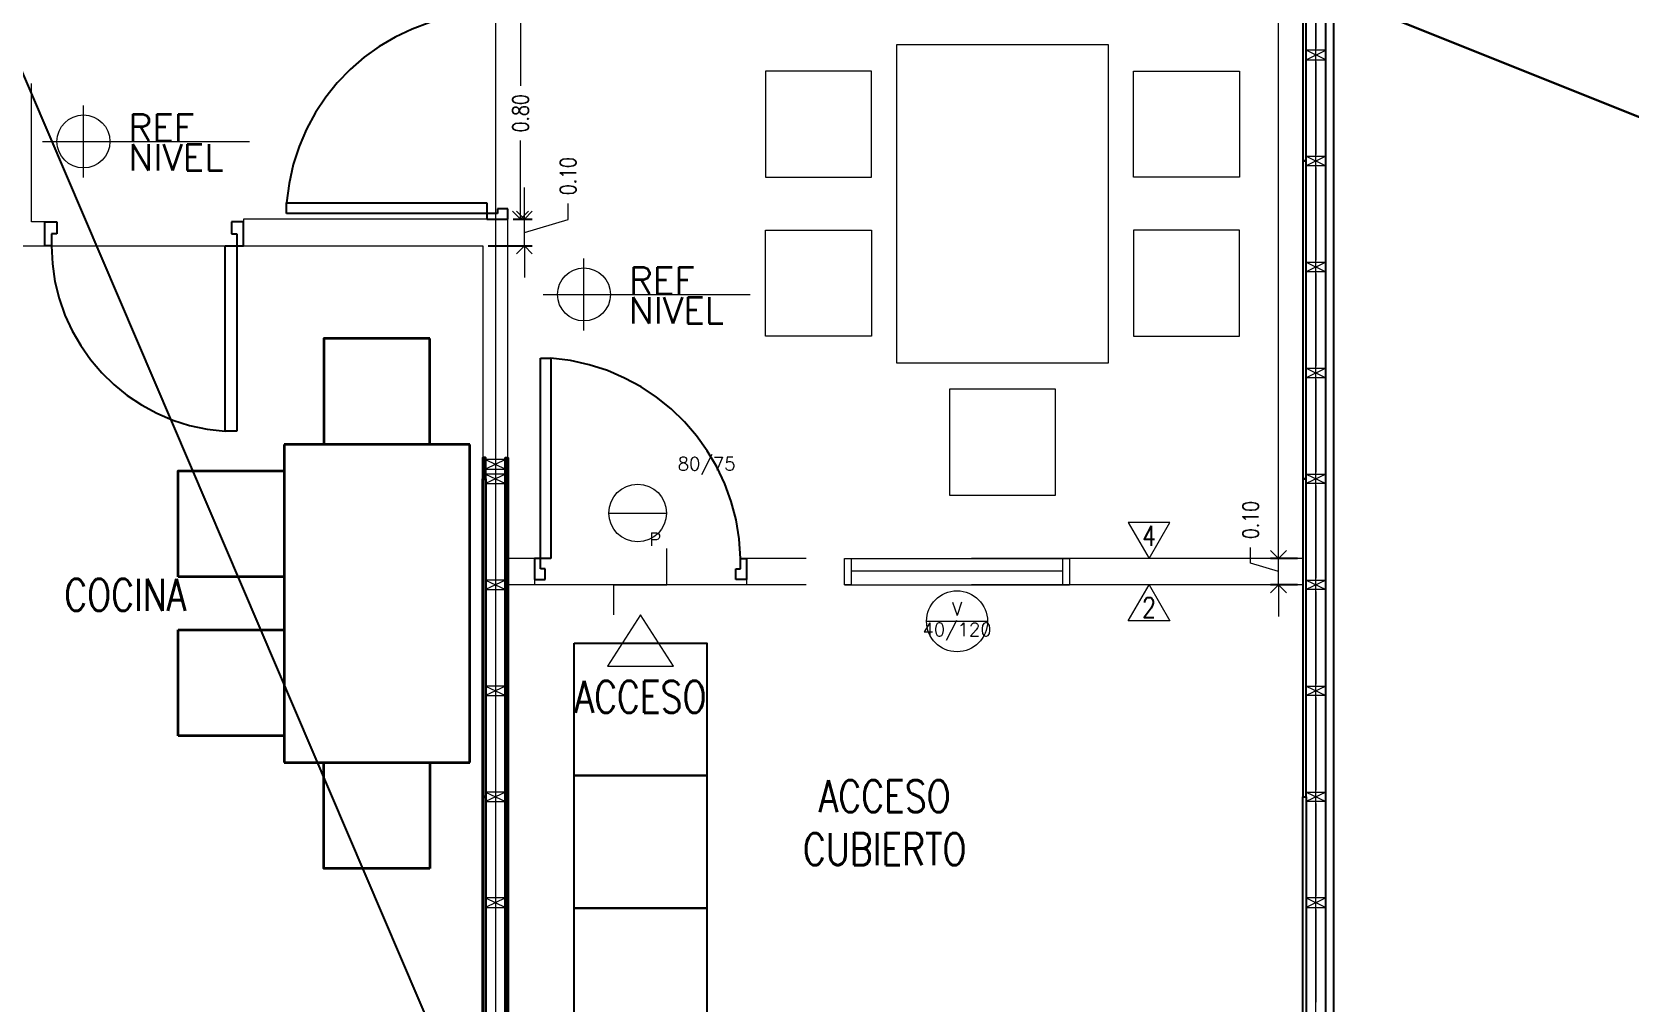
# Model space of a CAD drawing. Header units: metres. Extents: x -5.2 to 15.5, y -10.3 to 8.3.
# Drawn here: x -1.84 to 4.19, y -3.52 to 0.15 of the extents above; entities that cross this region are included whole.
import ezdxf
from ezdxf import colors
from ezdxf.entities.mleader import LeaderData, LeaderLine
from ezdxf.enums import TextEntityAlignment as Align
from ezdxf.math import Vec2, Vec3

# ---------------------------------------------------------------- set-up
doc = ezdxf.new("R2010")
doc.units = ezdxf.units.M
doc.header["$LTSCALE"] = 5
doc.header["$MEASUREMENT"] = 0
doc.linetypes.add('CENTER', pattern=[2, 1.25, -0.25, 0.25, -0.25])
doc.linetypes.add('HIDDEN', pattern=[0.375, 0.25, -0.125])
doc.layers.get('0').update_dxf_attribs({"color": 30})
doc.layers.get('DEFPOINTS').update_dxf_attribs({"color": 210})
for name, color, linetype, lineweight in [('A-ANNO-DIMS', 3, 'Continuous', 18), ('A-ANNO-SYMB', 3, 'Continuous', 18), ('A-ANNO-TEXT', 3, 'Continuous', 18), ('A-DETL-MCUT', 4, 'Continuous', 25), ('A-DOOR-FULL', 4, 'Continuous', 25), ('A-DOOR-SYMB', 3, 'Continuous', 18), ('A-ELEV-MBE1', 7, 'Continuous', 35), ('A-ELEV-MBE2', 4, 'Continuous', 25), ('A-ELEV-OVHD', 3, 'HIDDEN', 18), ('A-FLOR-PATT', 8, 'Continuous', 18), ('A-SECT-MCUT', 7, 'Continuous', 35), ('A-WALL-PATT', 8, 'Continuous', 18), ('A-WALL-STUD', 3, 'Continuous', 18)]:
    doc.layers.add(name, color=color, linetype=linetype, lineweight=lineweight)
doc.styles.add('E-ROMANS', font='romans.shx', dxfattribs={"width": 0.8})
doc.styles.get("Standard").update_dxf_attribs({"font": 'arial.ttf'})
doc.dimstyles.new('E-0050_ARW_12', dxfattribs={"dimscale": 0.001, "dimtxt": 60, "dimasz": 60, "dimexe": 30, "dimexo": 20, "dimgap": 30, "dimtad": 0, "dimzin": 0, "dimdsep": 46, "dimtxsty": 'E-ROMANS', "dimblk": 'OPEN90', "dimcen": 30, "dimclrd": 256, "dimclre": 256, "dimclrt": 256, "dimadec": 0, "dimazin": 0, "dimtfac": 1, "dimtmove": 1, "dimatfit": 3, "dimldrblk": 'OPEN90', "dimfxl": 1, "dimtfill": 1, "dimtolj": 1, "dimtzin": 0, "dimlwd": -1, "dimarcsym": 0})

# ---------------------------------------------------------------- blocks, each defined once
blk = doc.blocks.new('_Open90')
at = {"color": 0, "linetype": 'ByBlock', "lineweight": -2}
for p, q in [((-0.5, 0.5), (0, 0)), ((0, 0), (-1, 0)), ((0, 0), (-0.5, -0.5))]:
    blk.add_line(p, q, dxfattribs=at)
blk = doc.blocks.new('*D66')
at = {"layer": 'A-ANNO-DIMS', "transparency": 16777216}
for p, q in [((2.8602, -1.78), (2.8602, -1.72)), ((2.7552, -1.8585), (2.7552, -1.7985)), ((2.8602, -1.89), (2.7552, -1.8585)), ((2.8602, -1.94), (2.8602, -1.84)), ((2.8602, -1.94), (2.8602, -1.84)), ((2.8602, -2), (2.8602, -2.06))]:
    blk.add_line(p, q, dxfattribs=at)
at = {"layer": 'A-ANNO-DIMS', "lineweight": -2, "transparency": 16777216}
for p, q in [((2.9322, -1.84), (2.8302, -1.84)), ((2.9322, -1.94), (2.8302, -1.94))]:
    blk.add_line(p, q, dxfattribs=at)
at = {"layer": 'DEFPOINTS', "color": 0, "transparency": 16777216}
for p in [(2.8602, -1.84), (2.9522, -1.84), (2.9522, -1.94)]:
    blk.add_point(p, dxfattribs=at)
at = {"layer": 'A-ANNO-DIMS', "transparency": 16777216, "xscale": 0.06, "yscale": 0.06, "zscale": 0.06, "rotation": 90}
blk.add_blockref('_Open90', (2.8602, -1.94), dxfattribs=at)
at = {"layer": 'A-ANNO-DIMS', "transparency": 16777216, "insert": (2.7552, -1.6954), "char_height": 0.06, "attachment_point": 5, "rotation": 90, "style": 'E-ROMANS', "bg_fill": 3, "box_fill_scale": 1.25, "bg_fill_color": 256, "bg_fill_true_color": 13158600, "bg_fill_transparency": 0}
blk.add_mtext('\\A1;0.10', dxfattribs=at)
at = {"layer": 'A-ANNO-DIMS', "transparency": 16777216, "xscale": 0.06, "yscale": 0.06, "zscale": 0.06, "rotation": 270}
blk.add_blockref('_Open90', (2.8602, -1.84), dxfattribs=at)
blk = doc.blocks.new('*D67')
at = {"layer": 'A-ANNO-DIMS', "lineweight": -2, "transparency": 16777216}
for p, q in [((2.9322, 2.948), (2.8302, 2.948)), ((2.9322, -1.84), (2.8302, -1.84))]:
    blk.add_line(p, q, dxfattribs=at)
at = {"layer": 'A-ANNO-DIMS', "transparency": 16777216}
for p, q in [((2.8602, 2.888), (2.8602, 0.656)), ((2.8602, -1.78), (2.8602, 0.452))]:
    blk.add_line(p, q, dxfattribs=at)
at = {"layer": 'DEFPOINTS', "color": 0, "transparency": 16777216}
for p in [(2.8602, 2.948), (2.9522, 2.948), (2.9522, -1.84)]:
    blk.add_point(p, dxfattribs=at)
at = {"layer": 'A-ANNO-DIMS', "transparency": 16777216, "xscale": 0.06, "yscale": 0.06, "zscale": 0.06}
for p, rotation in [((2.8602, 2.948), 90), ((2.8602, -1.84), 270)]:
    blk.add_blockref('_Open90', p, dxfattribs=dict(at, rotation=rotation))
at = {"layer": 'A-ANNO-DIMS', "transparency": 16777216, "insert": (2.8602, 0.554), "char_height": 0.06, "attachment_point": 5, "rotation": 90, "style": 'E-ROMANS', "bg_fill": 3, "box_fill_scale": 1.25, "bg_fill_color": 256, "bg_fill_true_color": 13158600, "bg_fill_transparency": 0}
blk.add_mtext('\\A1;4.79', dxfattribs=at)
blk = doc.blocks.new('*D71')
at = {"layer": 'A-ANNO-DIMS', "transparency": 16777216}
for p, q in [((0.014, -0.5), (0.014, -0.44)), ((0.179, -0.5605), (0.179, -0.5005)), ((0.014, -0.66), (0.014, -0.56)), ((0.014, -0.66), (0.014, -0.56)), ((0.014, -0.61), (0.179, -0.5605)), ((0.014, -0.72), (0.014, -0.78))]:
    blk.add_line(p, q, dxfattribs=at)
at = {"layer": 'A-ANNO-DIMS', "lineweight": -2, "transparency": 16777216}
for p, q in [((-0.0278, -0.56), (0.044, -0.56)), ((-0.1228, -0.66), (0.044, -0.66))]:
    blk.add_line(p, q, dxfattribs=at)
at = {"layer": 'DEFPOINTS', "color": 0, "transparency": 16777216}
for p in [(-0.0478, -0.56), (0.014, -0.56), (-0.1428, -0.66)]:
    blk.add_point(p, dxfattribs=at)
at = {"layer": 'A-ANNO-DIMS', "transparency": 16777216, "xscale": 0.06, "yscale": 0.06, "zscale": 0.06}
for p, rotation in [((0.014, -0.56), 270), ((0.014, -0.66), 90)]:
    blk.add_blockref('_Open90', p, dxfattribs=dict(at, rotation=rotation))
at = {"layer": 'A-ANNO-DIMS', "transparency": 16777216, "insert": (0.179, -0.3974), "char_height": 0.06, "attachment_point": 5, "rotation": 90, "style": 'E-ROMANS', "bg_fill": 3, "box_fill_scale": 1.25, "bg_fill_color": 256, "bg_fill_true_color": 13158600, "bg_fill_transparency": 0}
blk.add_mtext('\\A1;0.10', dxfattribs=at)
blk = doc.blocks.new('*D72')
at = {"layer": 'A-ANNO-DIMS', "lineweight": -2, "transparency": 16777216}
for p, q in [((-0.0278, 0.24), (0.0297, 0.24)), ((-0.0278, -0.56), (0.0297, -0.56))]:
    blk.add_line(p, q, dxfattribs=at)
at = {"layer": 'A-ANNO-DIMS', "transparency": 16777216}
for p, q in [((-0.0003, 0.18), (-0.0003, -0.0569)), ((-0.0003, -0.5), (-0.0003, -0.2631))]:
    blk.add_line(p, q, dxfattribs=at)
at = {"layer": 'DEFPOINTS', "color": 0, "transparency": 16777216}
for p in [(-0.0478, 0.24), (-0.0003, 0.24), (-0.0478, -0.56)]:
    blk.add_point(p, dxfattribs=at)
at = {"layer": 'A-ANNO-DIMS', "transparency": 16777216, "xscale": 0.06, "yscale": 0.06, "zscale": 0.06}
for p, rotation in [((-0.0003, 0.24), 90), ((-0.0003, -0.56), 270)]:
    blk.add_blockref('_Open90', p, dxfattribs=dict(at, rotation=rotation))
at = {"layer": 'A-ANNO-DIMS', "transparency": 16777216, "insert": (-0.0003, -0.16), "char_height": 0.06, "attachment_point": 5, "rotation": 90, "style": 'E-ROMANS', "bg_fill": 3, "box_fill_scale": 1.25, "bg_fill_color": 256, "bg_fill_true_color": 13158600, "bg_fill_transparency": 0}
blk.add_mtext('\\A1;0.80', dxfattribs=at)

msp = doc.modelspace()

# ---------------------------------------------------------------- linework, layer by layer
at = {"layer": 'A-ANNO-SYMB'}
for p, q in [((-0.09531, 6.01879), (-0.09531, -5.25462)), ((3.0017, -5.2546), (3.0017, 6.0188)), ((-1.65032, -0.40218), (-1.65032, -0.13044)), ((-1.8048, -0.26631), (-1.02368, -0.26631)), ((0.0845, -0.84384), (0.86562, -0.84384))]:
    msp.add_line(p, q, dxfattribs=at)
msp.add_lwpolyline([(0.35219, -2.05258), (0.35219, -1.94), (0.55219, -1.94), (0.55219, -1.80258)], dxfattribs=at)
msp.add_circle((-1.65032, -0.26631), 0.1, dxfattribs=at)
at = {"layer": 'A-ANNO-TEXT'}
for points in [[(2.37171, -1.841), (2.45015, -1.70514), (2.29327, -1.70514)], [(2.37171, -1.94), (2.45015, -2.07586), (2.29327, -2.07586)]]:
    msp.add_lwpolyline(points, close=True, dxfattribs=at)
msp.add_lwpolyline([(0.32718, -2.24649), (0.57719, -2.24649), (0.45219, -2.0534), (0.32718, -2.24649)], dxfattribs=at)
at = {"layer": 'A-DETL-MCUT'}
for points in [[(2.96419, -0.34), (2.96419, 0.86), (2.95219, 0.86), (2.95219, -0.34)], [(2.96419, -1.54), (2.96419, -0.34), (2.95219, -0.34), (2.95219, -1.54)], [(2.96419, -2.74), (2.96419, -1.54), (2.95219, -1.54), (2.95219, -2.74)], [(2.95219, -3.94), (2.95219, -2.74), (2.96419, -2.74), (2.96419, -3.94)]]:
    msp.add_lwpolyline(points, close=True, dxfattribs=at)
at = {"layer": 'A-DOOR-FULL', "linetype": 'CENTER'}
for points in [[(-1.77081, -0.66001), (-1.79581, -0.66001), (-1.79581, -0.57001), (-1.75081, -0.57001), (-1.75081, -0.61501), (-1.77081, -0.61501), (-1.77081, -0.66001)], [(-1.07081, -0.66001), (-1.04581, -0.66001), (-1.04581, -0.57001), (-1.09081, -0.57001), (-1.09081, -0.61501), (-1.07081, -0.61501), (-1.07081, -0.66001)], [(-1.11581, -1.36001), (-1.11581, -0.66001), (-1.07081, -0.66001), (-1.07081, -1.36001), (-1.11581, -1.36001)], [(0.11441, -1.08444), (0.11441, -1.84), (0.07441, -1.84), (0.07441, -1.08444), (0.11441, -1.08444)], [(0.07441, -1.84), (0.05219, -1.84), (0.05219, -1.92), (0.09219, -1.92), (0.09219, -1.88), (0.07441, -1.88), (0.07441, -1.84)], [(0.82996, -1.84), (0.85219, -1.84), (0.85219, -1.92), (0.81219, -1.92), (0.81219, -1.88), (0.82996, -1.88), (0.82996, -1.84)]]:
    msp.add_lwpolyline(points, dxfattribs=at)
for centre, radius, start, end in [((-1.06813, -0.65895), 0.70268, 180.086435, 266.109339), ((0.05487, -1.85745), 0.77529, 1.28964, 85.595345)]:
    msp.add_arc(centre, radius, start, end, dxfattribs=at)
at = {"layer": 'A-DOOR-SYMB'}
for points in [[(0.33296, -1.6689), (0.55046, -1.6689)], [(1.53201, -2.07756), (1.76201, -2.07756)]]:
    msp.add_lwpolyline(points, dxfattribs=at)
for centre, radius in [((0.44171, -1.6689), 0.10875), ((1.64701, -2.07756), 0.115)]:
    msp.add_circle(centre, radius, dxfattribs=at)
at = {"layer": 'A-ELEV-MBE1'}
for p, q in [((-0.34239, -1.41017), (-0.34239, -1.01017)), ((-0.19239, -1.41017), (-0.89239, -1.41017)), ((-0.89239, -1.41017), (-0.89239, -2.61017)), ((-0.19239, -2.61017), (-0.19239, -1.41017)), ((-0.89239, -1.91017), (-1.29239, -1.91017)), ((-1.29239, -2.51017), (-1.29239, -2.11017)), ((-1.29239, -2.11017), (-0.89239, -2.11017)), ((-0.89239, -2.51017), (-1.29239, -2.51017)), ((-0.89239, -2.61017), (-0.19239, -2.61017)), ((-0.34239, -2.61017), (-0.34239, -3.01017))]:
    msp.add_line(p, q, dxfattribs=at)
for points in [[(-0.34239, -1.01017), (-0.74239, -1.01017), (-0.74239, -1.41017)], [(-1.29239, -1.91017), (-1.29239, -1.51017), (-0.89239, -1.51017)], [(-0.34239, -3.01017), (-0.74239, -3.01017), (-0.74239, -2.61017)]]:
    msp.add_lwpolyline(points, dxfattribs=at)
at = {"layer": 'A-ELEV-MBE2'}
for p, q in [((3.0392, -4.17799), (3.03919, 3.19802)), ((3.06924, -4.178), (3.06923, 3.19801))]:
    msp.add_line(p, q, dxfattribs=at)
for points in [[(0.20219, -2.16), (0.70219, -2.16), (0.70219, -2.66), (0.20219, -2.66), (0.20219, -2.16)], [(0.20219, -2.66), (0.70219, -2.66), (0.70219, -3.16), (0.20219, -3.16), (0.20219, -2.66)], [(0.20219, -3.16), (0.70219, -3.16), (0.70219, -3.66), (0.20219, -3.66), (0.20219, -3.16)]]:
    msp.add_lwpolyline(points, dxfattribs=at)
at = {"layer": 'A-ELEV-OVHD'}
for p, q in [((0.05219, -1.84), (-0.04781, -1.84)), ((0.05219, -1.84), (0.05219, -1.94)), ((2.95219, -1.84), (0.85219, -1.84)), ((0.85219, -1.84), (0.85219, -1.94)), ((1.222, -1.84), (2.072, -1.84)), ((1.24701, -1.8875), (2.0465, -1.8875)), ((0.05219, -1.94), (-0.04781, -1.94)), ((0.85219, -1.94), (0.05219, -1.94)), ((2.95219, -1.94), (0.85219, -1.94)), ((1.22201, -1.94), (2.072, -1.94))]:
    msp.add_line(p, q, dxfattribs=at)
for points in [[(2.21891, 0.09863), (1.41891, 0.09863), (1.41891, -1.10137), (2.21891, -1.10137)], [(1.32416, -0.00137), (0.92416, -0.00137), (0.92416, -0.40137), (1.32416, -0.40137)], [(2.31367, -0.00137), (2.71367, -0.00137), (2.71367, -0.40137), (2.31367, -0.40137)], [(1.32416, -1.00137), (0.92416, -1.00137), (0.92416, -0.60137), (1.32416, -0.60137)], [(2.31367, -1.00137), (2.71367, -1.00137), (2.71367, -0.60137), (2.31367, -0.60137)], [(1.61891, -1.60137), (2.01891, -1.60137), (2.01891, -1.20137), (1.61891, -1.20137)], [(1.222, -1.84), (1.247, -1.84), (1.24701, -1.94), (1.22201, -1.94)], [(2.047, -1.84), (2.072, -1.84), (2.072, -1.94), (2.047, -1.94)]]:
    msp.add_lwpolyline(points, close=True, dxfattribs=at)
for points in [[(-1.94581, -0.04702), (-1.94581, -0.66001), (-1.79581, -0.66001), (-1.79581, -0.57001), (-1.84581, -0.57001), (-1.84581, -0.047)], [(-1.04581, -0.56001), (-1.04581, -0.66001), (-0.14281, -0.66001), (-0.14281, -1.45499)], [(-0.04781, -1.45499), (-0.04781, -0.56001), (-1.04581, -0.56001)]]:
    msp.add_lwpolyline(points, dxfattribs=at)
at = {"layer": 'A-FLOR-PATT'}
msp.add_line((-1.79581, -0.66001), (-1.07081, -0.66001), dxfattribs=at)
at = {"layer": 'A-SECT-MCUT'}
for points in [[(-0.14281, -1.54), (-0.13281, -1.54), (-0.13281, -1.46), (-0.14281, -1.46)], [(-0.04781, -1.54), (-0.05781, -1.54), (-0.05781, -1.46), (-0.04781, -1.46)], [(-0.13281, -1.54), (-0.13281, -2.74), (-0.14281, -2.74), (-0.14281, -1.54)], [(-0.04781, -1.54), (-0.04781, -2.74), (-0.05781, -2.74), (-0.05781, -1.54)], [(-0.13281, -2.74), (-0.13281, -3.85499), (-0.14281, -3.85499), (-0.14281, -2.74)], [(-0.04781, -2.74), (-0.04781, -3.94), (-0.05781, -3.94), (-0.05781, -2.74)]]:
    msp.add_lwpolyline(points, close=True, dxfattribs=at)
at = {"layer": 'A-WALL-PATT', "ltscale": 0.1}
for p, q in [((3.00169, 0.435), (3.00169, 0.08489)), ((3.00169, 0.03489), (3.00169, -0.315)), ((3.0017, -0.365), (3.00169, -0.715)), ((3.00169, -0.765), (3.00169, -1.115)), ((3.00169, -1.165), (3.00169, -1.515)), ((-0.09531, -1.565), (-0.09531, -1.915)), ((3.00169, -1.565), (3.0017, -1.915)), ((-0.09531, -1.965), (-0.09531, -2.315)), ((3.00169, -1.965), (3.00169, -2.315)), ((-0.09531, -2.365), (-0.09531, -2.715)), ((3.00169, -2.365), (3.00169, -2.715)), ((-0.09531, -2.765), (-0.09531, -3.115)), ((3.00169, -2.765), (3.00169, -3.11499)), ((-0.09531, -3.165), (-0.09531, -3.515)), ((3.00169, -3.16499), (3.00169, -3.51499))]:
    msp.add_line(p, q, dxfattribs=at)
at = {"layer": 'A-WALL-STUD'}
for p, q in [((-0.05781, -1.467), (-0.13281, -1.503)), ((-0.13281, -1.467), (-0.05781, -1.503)), ((-0.05781, -1.522), (-0.13281, -1.558)), ((-0.13281, -1.522), (-0.05781, -1.558)), ((-0.05781, -1.922), (-0.13281, -1.958)), ((-0.13281, -1.922), (-0.05781, -1.958)), ((-0.05781, -2.322), (-0.13281, -2.358)), ((-0.13281, -2.322), (-0.05781, -2.358)), ((2.96419, -2.322), (3.03919, -2.358)), ((3.03919, -2.322), (2.96419, -2.358)), ((-0.05781, -2.722), (-0.13281, -2.758)), ((-0.13281, -2.722), (-0.05781, -2.758)), ((2.96419, -2.722), (3.03919, -2.758)), ((3.03919, -2.722), (2.96419, -2.758)), ((-0.05781, -3.122), (-0.13281, -3.158)), ((-0.13281, -3.122), (-0.05781, -3.158)), ((3.03919, -3.12199), (2.96419, -3.15799)), ((2.96419, -3.12199), (3.03919, -3.15799))]:
    msp.add_line(p, q, dxfattribs=at)
for points in [[(-0.05781, -1.467), (-0.13281, -1.467), (-0.13281, -1.503), (-0.05781, -1.503)], [(-0.05781, -1.522), (-0.13281, -1.522), (-0.13281, -1.558), (-0.05781, -1.558)], [(-0.05781, -1.922), (-0.13281, -1.922), (-0.13281, -1.958), (-0.05781, -1.958)], [(-0.05781, -2.322), (-0.13281, -2.322), (-0.13281, -2.358), (-0.05781, -2.358)], [(2.96419, -2.322), (3.03919, -2.322), (3.03919, -2.358), (2.96419, -2.358)], [(-0.05781, -2.722), (-0.13281, -2.722), (-0.13281, -2.758), (-0.05781, -2.758)], [(2.96419, -2.722), (3.03919, -2.722), (3.03919, -2.758), (2.96419, -2.758)], [(-0.05781, -3.122), (-0.13281, -3.122), (-0.13281, -3.158), (-0.05781, -3.158)], [(3.03919, -3.12199), (2.96419, -3.12199), (2.96419, -3.15799), (3.03919, -3.15799)]]:
    msp.add_lwpolyline(points, close=True, dxfattribs=at)

# ---------------------------------------------------------------- texts
at = {"layer": 'A-ANNO-TEXT', "char_height": 0.075, "attachment_point": 5, "style": 'E-ROMANS'}
for s, insert, rotation in [('\\pi-0.45,l0.45,t0.45;4', (2.37171, -1.75525), 0.000475), ('\\pi-0.45,l0.45,t0.45;2', (2.37171, -2.02575), 359.999525)]:
    msp.add_mtext(s, dxfattribs=dict(at, insert=insert, rotation=rotation))
at = {"layer": 'A-ANNO-TEXT', "char_height": 0.12, "attachment_point": 5, "style": 'E-ROMANS'}
for s, insert in [('\\pi-0.36,l0.36,t0.36;COCINA', (-1.49226, -1.97759)), ('\\pi-0.36,l0.36,t0.36;ACCESO', (0.45219, -2.36272)), ('\\pi-0.36,l0.36,t0.36;ACCESO\\PCUBIERTO', (1.37393, -2.83778))]:
    msp.add_mtext(s, dxfattribs=dict(at, insert=insert))
at = {"layer": 'A-ANNO-TEXT', "style": 'E-ROMANS'}
for p in [(-1.48067, -0.29341), (0.40863, -0.87094)]:
    msp.add_attdef('REF', text='', height=0.1, dxfattribs=at).set_placement(p, align=Align.BOTTOM_LEFT)
for p in [(-1.48147, -0.27626), (0.40783, -0.85379)]:
    msp.add_attdef('NIVEL', text='%%P0,00', height=0.1, dxfattribs=at).set_placement(p, align=Align.TOP_LEFT)
for tag, text, p in [('80/75', 'x/x', (0.70199, -1.45778)), ('40/120', 'xx/xxx', (1.64701, -2.08352))]:
    msp.add_attdef(tag, text=text, height=0.05, dxfattribs=at).set_placement(p, align=Align.TOP_CENTER)
for tag, text, p in [('P', 'P', (0.50739, -1.80832)), ('V', 'V', (1.64701, -2.07011))]:
    msp.add_attdef(tag, text=text, height=0.05, dxfattribs=at).set_placement(p, align=Align.BOTTOM_CENTER)

# ---------------------------------------------------------------- next in the draw order: dimensions: what is measured, and where the dimension line sits
at = {"layer": 'A-ANNO-DIMS'}
for base, p1, p2, picture, middle in [((0.01396, -0.56001), (-0.14281, -0.66001), (-0.04781, -0.56001), '*D71', (0.17896, -0.47051)), ((2.86016, -1.84), (2.95219, -1.94), (2.95219, -1.84), '*D66', (2.75516, -1.7685))]:
    dim = msp.add_linear_dim(base=base, p1=p1, p2=p2, angle=90, dimstyle='E-0050_ARW_12', override={"dimfxl": 0.3}, dxfattribs=at)
    dim.commit()
    dim.dimension.update_dxf_attribs({"geometry": picture, "text_midpoint": middle})

# ---------------------------------------------------------------- next in the draw order: linework, layer by layer
at = {"layer": 'A-ANNO-SYMB'}
msp.add_line((0.23898, -0.97971), (0.23898, -0.70796), dxfattribs=at)
msp.add_circle((0.23898, -0.84384), 0.1, dxfattribs=at)
at = {"layer": 'A-DOOR-FULL', "linetype": 'CENTER'}
msp.add_lwpolyline([(-0.88337, -0.49779), (-0.12781, -0.49779), (-0.12781, -0.53779), (-0.88337, -0.53779), (-0.88337, -0.49779)], dxfattribs=at)
msp.add_arc((-0.11036, -0.55733), 0.77529, 91.28964, 175.595345, dxfattribs=at)
at = {"layer": 'A-WALL-STUD'}
for p, q in [((2.96419, -1.922), (3.03919, -1.958)), ((3.03919, -1.922), (2.96419, -1.958))]:
    msp.add_line(p, q, dxfattribs=at)
msp.add_lwpolyline([(2.96419, -1.922), (3.03919, -1.922), (3.03919, -1.958), (2.96419, -1.958)], close=True, dxfattribs=at)

# ---------------------------------------------------------------- next in the draw order: dimensions: what is measured, and where the dimension line sits
at = {"layer": 'A-ANNO-DIMS'}
for base, p1, p2, picture, middle in [((2.86016, 2.948), (2.95219, -1.84), (2.95219, 2.948), '*D67', (2.86016, 0.554)), ((-0.0003, 0.24), (-0.04781, -0.56001), (-0.0478, 0.24), '*D72', (-0.0003, -0.16001))]:
    dim = msp.add_linear_dim(base=base, p1=p1, p2=p2, angle=90, dimstyle='E-0050_ARW_12', override={"dimfxl": 0.3}, dxfattribs=at)
    dim.commit()
    dim.dimension.update_dxf_attribs({"geometry": picture, "text_midpoint": middle})

# ---------------------------------------------------------------- next in the draw order: linework, layer by layer
at = {"layer": 'A-DOOR-FULL', "linetype": 'CENTER'}
msp.add_lwpolyline([(-0.12781, -0.53779), (-0.12781, -0.56001), (-0.04781, -0.56001), (-0.04781, -0.52001), (-0.08781, -0.52001), (-0.08781, -0.53779), (-0.12781, -0.53779)], dxfattribs=at)
at = {"layer": 'A-WALL-STUD'}
for p, q in [((2.96419, 0.04189), (3.03919, 0.07789)), ((3.03919, 0.04189), (2.96419, 0.07789)), ((2.96419, -0.322), (3.03919, -0.358)), ((3.03919, -0.322), (2.96419, -0.358)), ((2.96419, -0.722), (3.03919, -0.758)), ((3.03919, -0.722), (2.96419, -0.758)), ((2.96419, -1.122), (3.03919, -1.158)), ((3.03919, -1.122), (2.96419, -1.158)), ((2.96419, -1.522), (3.03919, -1.558)), ((3.03919, -1.522), (2.96419, -1.558))]:
    msp.add_line(p, q, dxfattribs=at)
for points in [[(2.96419, 0.04189), (3.03919, 0.04189), (3.03919, 0.07789), (2.96419, 0.07789)], [(2.96419, -0.322), (3.03919, -0.322), (3.03919, -0.358), (2.96419, -0.358)], [(2.96419, -0.722), (3.03919, -0.722), (3.03919, -0.758), (2.96419, -0.758)], [(2.96419, -1.122), (3.03919, -1.122), (3.03919, -1.158), (2.96419, -1.158)], [(2.96419, -1.522), (3.03919, -1.522), (3.03919, -1.558), (2.96419, -1.558)]]:
    msp.add_lwpolyline(points, close=True, dxfattribs=at)

# ---------------------------------------------------------------- next in the draw order: leaders
at = {"layer": 'A-ANNO-SYMB'}
ml = msp.add_multileader_mtext('Standard', dxfattribs=at)
ml.set_content('', color=256)
ml.set_leader_properties()
ml.set_arrow_properties(name='OPEN90')
ml.build(insert=Vec2(0, 0))
ml.multileader.update_dxf_attribs({"text_right_attachment_type": 6, "dogleg_length": 0.36, "arrow_head_size": 20})
ctx = ml.context
ctx.base_point, ctx.arrow_head_size, ctx.plane_origin = Vec3(-2.26898, 2.57196), 20, Vec3(-3.05581, 2.74308)
ctx.right_attachment = 6
notes = []
notes.append((ctx, [(0, (1, 1, 0), (-2.62898, 2.57196), (1, 0), 0.36, [(0, [(-3.05581, 2.74308)], 0, [])])]))
ctx.mtext.insert, ctx.mtext.flow_direction = Vec3(-0.26898, 4.57196), 5
for ctx, leaders in notes:
    for number, flags, end, landing, length, lines in leaders:
        leader = LeaderData()
        leader.index, (leader.has_last_leader_line, leader.has_dogleg_vector, leader.attachment_direction) = number, flags
        leader.last_leader_point, leader.dogleg_vector, leader.dogleg_length = Vec3(end), Vec3(landing), length
        for number, points, colour, breaks in lines:
            line = LeaderLine()
            line.index, line.vertices, line.color, line.breaks = number, Vec3.list(points), colors.encode_raw_color(colour), breaks
            leader.lines.append(line)
        ctx.leaders.append(leader)

doc.saveas('drawing.dxf')
